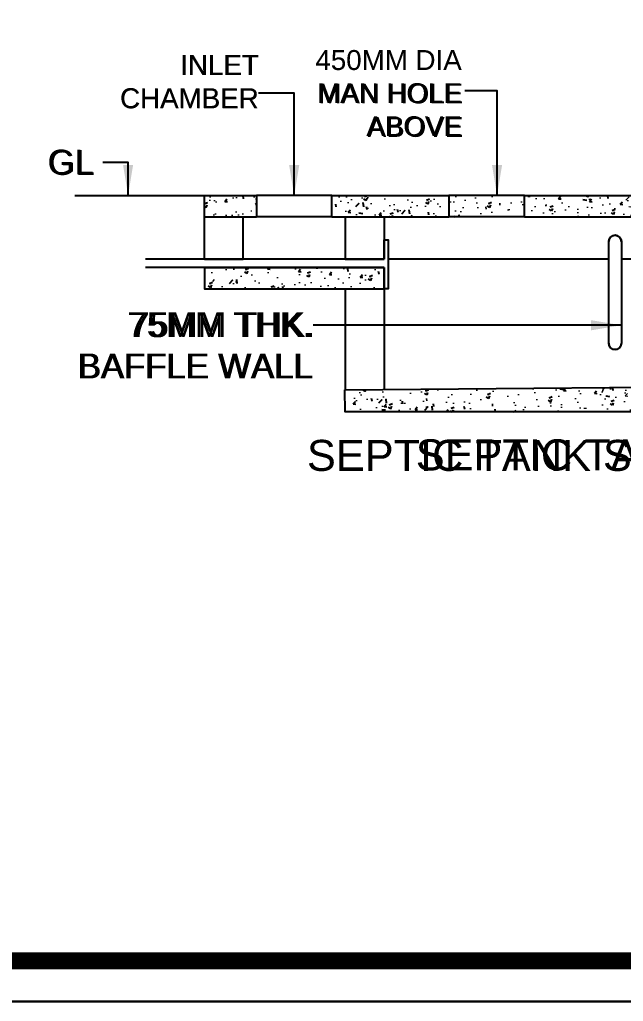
# Model space of a CAD drawing. Header units: metres. Extents: x -9383.9 to -9324.5, y 28762.6 to 28804.7.
# Drawn here: x -9379.93 to -9376.36, y 28762.61 to 28768.4 of the extents above; entities that cross this region are included whole.
import ezdxf

# ---------------------------------------------------------------- set-up
doc = ezdxf.new("R2010")
doc.units = ezdxf.units.M
doc.linetypes.add('CONTINULUS', pattern=[0])
doc.linetypes.add('DASHED', pattern=[0])
for name, color, linetype, lineweight in [('BUA TOTAL', 3, 'Continuous', 30), ('dim', 7, 'Continuous', 0), ('FORMAT LINE', 7, 'Continuous', 25), ('HATCH', 8, 'Continuous', 0), ('TEXT', 7, 'Continuous', 20)]:
    doc.layers.add(name, color=color, linetype=linetype, lineweight=lineweight)
doc.layers.add('SITE_PLAN', color=7, linetype='Continuous')
doc.styles.get("Standard").update_dxf_attribs({"font": 'arial.ttf', "height": 0.25})
doc.styles.add('STYLE1', font='arial.ttf', dxfattribs={"height": 0.3})
doc.dimstyles.get("Standard").update_dxf_attribs({"dimtxt": 0.9, "dimasz": 0.18, "dimexe": 0.18, "dimexo": 0.0625, "dimgap": 0.09, "dimtad": 0, "dimtih": 1, "dimtoh": 1, "dimdec": 4, "dimzin": 0, "dimdsep": 46, "dimtxsty": 'STYLE1', "dimcen": 0.09, "dimadec": 0, "dimazin": 0, "dimtfac": 1, "dimtdec": 4, "dimtofl": 0, "dimtmove": 0, "dimatfit": 3, "dimfxl": 1, "dimtolj": 1, "dimtzin": 0, "dimarcsym": 0})
pattern_1 = [(50, (207.39442, 8.39166), (0.182184669, -0.01593908554), [0.01905, -0.20955]), (355, (207.39442, 8.39166), (-0.0352434214, 0.1910568452), [0.01524, -0.1676405842]), (100.4514447, (207.4096, 8.39033), (0.1469412471, 0.1751177519), [0.0161900088, -0.1780902446]), (46.1842, (207.39442, 8.44246), (0.2710790409, -0.042042328), [0.028575, -0.314325]), (96.6355576, (207.41701, 8.43896), (0.237404134, 0.2474261246), [0.0242850231, -0.2671356082]), (351.1841512, (207.39442, 8.44246), (0.237404134, 0.2474261246), [0.022859967, -0.251459732]), (21, (207.41982, 8.42976), (0.1516143913, -0.1022651982), [0.01905, -0.20955]), (326, (207.41982, 8.42976), (0.0618020283, 0.1841879661), [0.01524, -0.16764]), (71.451445, (207.43246, 8.42124), (0.2134164193, 0.0819227689), [0.0161900088, -0.1780899376]), (37.5, (207.394424, 8.39166), (0.00308860325, 0.08455503887), [0, -0.165608, 0, -0.17018, 0, -0.168275]), (7.5, (207.39442, 8.39166), (0.0668196625, 0.10018057482), [0, -0.097028, 0, -0.161798, 0, -0.064135]), (327.5, (207.33778, 8.39166), (0.13559059517, -0.005728744), [0, -0.0635, 0, -0.19812, 0, -0.26289]), (317.5, (207.31238, 8.39166), (0.1481291814, 0.02542649103), [0, -0.08255, 0, -0.131572, 0, -0.18669])]

msp = doc.modelspace()

# ---------------------------------------------------------------- hatches: boundary and pattern name
at = {"layer": 'HATCH', "linetype": 'CONTINULUS', "ltscale": 0.05}
h = msp.add_hatch(dxfattribs=at)
h.set_pattern_fill('AR-CONC', color=256, scale=0.001, style=0)
h.set_pattern_definition(pattern_1)
h.paths.add_polyline_path([(-9377.3932, 28767.3623), (-9378.0833, 28767.3623), (-9378.0833, 28767.2373), (-9377.3932, 28767.2373)])
h.paths.add_polyline_path([(-9375.4715, 28767.3623), (-9376.9482, 28767.3623), (-9376.9482, 28767.2373), (-9375.4715, 28767.2373)])
h.paths.add_polyline_path([(-9376.9482, 28767.3623), (-9377.3932, 28767.3623), (-9377.3932, 28767.2373), (-9376.9482, 28767.2373)])
h.paths.add_polyline_path([(-9374.7222, 28767.3623), (-9375.0265, 28767.3623), (-9375.0265, 28767.2373), (-9374.7222, 28767.2373)])
h.paths.add_polyline_path([(-9378.5282, 28767.3623), (-9378.8358, 28767.3623), (-9378.8358, 28767.2373), (-9378.5282, 28767.2373)])
h.paths.add_polyline_path([(-9377.7758, 28766.9373), (-9378.8358, 28766.9373), (-9378.8358, 28766.8123), (-9377.7758, 28766.8123)])
h.paths.add_polyline_path([(-9374.7222, 28766.9373), (-9375.7758, 28766.9373), (-9375.7758, 28766.8123), (-9374.7222, 28766.8123)])
h = msp.add_hatch(dxfattribs=at)
h.set_pattern_fill('AR-CONC', color=256, scale=0.001, style=0)
h.set_pattern_definition(pattern_1)
h.paths.add_polyline_path([(-9375.5458, 28766.2373), (-9378.0068, 28766.2173), (-9378.0058, 28766.0873), (-9375.5458, 28766.0873)])

# ---------------------------------------------------------------- linework, layer by layer
at = {"linetype": 'CONTINULUS', "ltscale": 0.05}
for p, q in [((-9379.5999, 28767.3623), (-9378.5282, 28767.3623)), ((-9378.8358, 28767.2373), (-9378.8358, 28767.3623)), ((-9378.0833, 28767.3623), (-9377.3932, 28767.3623)), ((-9376.9482, 28767.3623), (-9375.4715, 28767.3623)), ((-9378.8358, 28767.2373), (-9378.5282, 28767.2373)), ((-9378.8358, 28766.9873), (-9378.8358, 28767.2373)), ((-9378.6058, 28766.9873), (-9378.6058, 28767.2373)), ((-9378.0833, 28767.2373), (-9377.3932, 28767.2373)), ((-9378.0058, 28767.2373), (-9378.0058, 28766.9873)), ((-9377.7758, 28767.2373), (-9377.7758, 28766.9873)), ((-9376.9482, 28767.2373), (-9375.4715, 28767.2373)), ((-9378.8358, 28766.9873), (-9378.6058, 28766.9873)), ((-9378.0058, 28766.9873), (-9377.7758, 28766.9873)), ((-9378.8358, 28766.9373), (-9377.7758, 28766.9373)), ((-9377.7758, 28766.9373), (-9377.7758, 28766.8123)), ((-9378.0058, 28766.8123), (-9378.0058, 28766.2173)), ((-9377.7758, 28766.8123), (-9377.7758, 28766.2191)), ((-9378.0058, 28766.2173), (-9375.5458, 28766.2373))]:
    msp.add_line(p, q, dxfattribs=at)
at = {"color": 5}
for p, q in [((-9378.5282, 28767.3623), (-9378.5282, 28767.2373)), ((-9378.0833, 28767.3623), (-9378.5282, 28767.3623)), ((-9378.0833, 28767.2373), (-9378.0833, 28767.3623)), ((-9377.3932, 28767.3623), (-9377.3932, 28767.2373)), ((-9376.9482, 28767.3623), (-9377.3932, 28767.3623)), ((-9376.9482, 28767.2373), (-9376.9482, 28767.3623)), ((-9378.0833, 28767.2373), (-9378.5282, 28767.2373)), ((-9376.9482, 28767.2373), (-9377.3932, 28767.2373)), ((-9377.7758, 28766.9873), (-9379.1827, 28766.9873)), ((-9377.7758, 28766.9373), (-9379.1827, 28766.9373))]:
    msp.add_line(p, q, dxfattribs=at)
at = {"color": 5, "linetype": 'DASHED', "ltscale": 6}
for p, q in [((-9376.4508, 28766.9873), (-9377.7515, 28766.9873)), ((-9375.8, 28766.9873), (-9376.3758, 28766.9873))]:
    msp.add_line(p, q, dxfattribs=at)
at = {"color": 5}
msp.add_lwpolyline([(-9376.3758, 28766.4907, -0.968419), (-9376.4508, 28766.4907), (-9376.4508, 28767.0913, -0.971835), (-9376.3758, 28767.0913)], format="xyb", close=True, dxfattribs=at)
msp.add_lwpolyline([(-9377.7758, 28766.9873), (-9377.7758, 28767.1), (-9377.7515, 28767.1), (-9377.7515, 28766.8123), (-9377.7758, 28766.8123), (-9377.7758, 28766.9373)], dxfattribs=at)
at = {"linetype": 'CONTINULUS', "ltscale": 0.05}
for points in [[(-9378.8358, 28766.9373), (-9378.8358, 28766.8123), (-9377.7758, 28766.8123)], [(-9375.5458, 28766.2373), (-9375.5458, 28766.0873), (-9378.0058, 28766.0873), (-9378.0068, 28766.2173)]]:
    msp.add_lwpolyline(points, dxfattribs=at)
at = {"layer": 'BUA TOTAL', "linetype": 'CONTINULUS', "ltscale": 0.05}
msp.add_lwpolyline([(-9383.8835, 28762.6114), (-9383.8835, 28804.6614), (-9324.4835, 28804.6614), (-9324.4835, 28762.6114)], close=True, dxfattribs=at)
at = {"layer": 'FORMAT LINE', "ltscale": 0.1}
msp.add_lwpolyline([(-9383.8835, 28762.6114), (-9324.4835, 28762.6114), (-9324.4835, 28804.6614), (-9383.8835, 28804.6614)], close=True, dxfattribs=at)
at = {"layer": 'FORMAT LINE', "ltscale": 0.1, "const_width": 0.1}
msp.add_lwpolyline([(-9383.6835, 28762.8511), (-9324.6835, 28762.8511), (-9324.6835, 28804.4614), (-9383.6835, 28804.4614)], close=True, dxfattribs=at)
at = {"layer": 'SITE_PLAN', "ltscale": 0.05}
for p, q in [((-9379.5999, 28767.3623), (-9378.5282, 28767.3623)), ((-9378.8358, 28767.2373), (-9378.8358, 28767.3623)), ((-9378.7865, 28767.3596), (-9378.787, 28767.3623)), ((-9378.6557, 28767.3608), (-9378.6557, 28767.3608)), ((-9378.6043, 28767.3437), (-9378.6072, 28767.3596)), ((-9378.0833, 28767.3623), (-9377.3932, 28767.3623)), ((-9377.8905, 28767.356), (-9377.8742, 28767.3623)), ((-9376.9482, 28767.3623), (-9375.4715, 28767.3623)), ((-9376.9287, 28767.3588), (-9376.9258, 28767.3623)), ((-9376.9287, 28767.359), (-9376.9135, 28767.3577)), ((-9376.702, 28767.3619), (-9376.702, 28767.3619)), ((-9376.6355, 28767.3594), (-9376.636, 28767.3623)), ((-9376.5881, 28767.3623), (-9376.5759, 28767.354)), ((-9376.5729, 28767.3529), (-9376.5698, 28767.3623)), ((-9376.4533, 28767.3435), (-9376.4563, 28767.3594)), ((-9376.4042, 28767.361), (-9376.4042, 28767.361)), ((-9378.834, 28767.3147), (-9378.8162, 28767.3216)), ((-9378.8249, 28767.2908), (-9378.8197, 28767.3061)), ((-9378.8039, 28767.3354), (-9378.8039, 28767.3354)), ((-9378.8016, 28767.3544), (-9378.8016, 28767.3544)), ((-9378.7763, 28767.3317), (-9378.7763, 28767.3317)), ((-9378.7653, 28767.3243), (-9378.7653, 28767.3243)), ((-9378.7153, 28767.3272), (-9378.7031, 28767.3418)), ((-9378.7153, 28767.3274), (-9378.7001, 28767.326)), ((-9378.666, 28767.3487), (-9378.666, 28767.3487)), ((-9378.6459, 28767.3496), (-9378.6459, 28767.3496)), ((-9378.6049, 28767.3454), (-9378.6049, 28767.3454)), ((-9378.5413, 28767.3538), (-9378.5413, 28767.3538)), ((-9378.5331, 28767.3112), (-9378.5282, 28767.3171)), ((-9378.5331, 28767.3114), (-9378.5282, 28767.311)), ((-9378.5304, 28767.3429), (-9378.5304, 28767.3429)), ((-9378.0577, 28767.2959), (-9378.0607, 28767.3118)), ((-9378.0416, 28767.3541), (-9378.0416, 28767.3541)), ((-9378.0313, 28767.3296), (-9378.0313, 28767.3296)), ((-9377.9982, 28767.3536), (-9377.9982, 28767.3536)), ((-9377.988, 28767.32), (-9377.988, 28767.32)), ((-9377.9677, 28767.3379), (-9377.9677, 28767.3379)), ((-9377.942, 28767.2968), (-9377.9222, 28767.3174)), ((-9377.906, 28767.3484), (-9377.906, 28767.3484)), ((-9377.8955, 28767.2961), (-9377.8983, 28767.3202)), ((-9377.897, 28767.3416), (-9377.8844, 28767.3331)), ((-9377.8814, 28767.332), (-9377.8763, 28767.3474)), ((-9377.8715, 28767.3506), (-9377.8715, 28767.3506)), ((-9377.8524, 28767.3143), (-9377.8524, 28767.3143)), ((-9377.7704, 28767.3427), (-9377.7704, 28767.3427)), ((-9377.7425, 28767.3031), (-9377.7425, 28767.3031)), ((-9377.7168, 28767.3086), (-9377.7168, 28767.3086)), ((-9377.6348, 28767.3369), (-9377.6348, 28767.3369)), ((-9377.6106, 28767.3222), (-9377.6106, 28767.3222)), ((-9377.5813, 28767.3028), (-9377.5813, 28767.3028)), ((-9377.532, 28767.3213), (-9377.5193, 28767.3128)), ((-9377.5255, 28767.3356), (-9377.5077, 28767.3425)), ((-9377.5164, 28767.3117), (-9377.5112, 28767.327)), ((-9377.4992, 28767.3312), (-9377.4992, 28767.3312)), ((-9377.4802, 28767.3401), (-9377.4802, 28767.3401)), ((-9377.4577, 28767.3137), (-9377.4577, 28767.3137)), ((-9377.3941, 28767.3221), (-9377.3941, 28767.3221)), ((-9377.3842, 28767.3238), (-9377.3842, 28767.3238)), ((-9377.3636, 28767.3255), (-9377.3636, 28767.3255)), ((-9377.3519, 28767.3563), (-9377.3519, 28767.3563)), ((-9377.2979, 28767.3347), (-9377.2979, 28767.3347)), ((-9377.236, 28767.3492), (-9377.236, 28767.3492)), ((-9377.228, 28767.3198), (-9377.228, 28767.3198)), ((-9377.1605, 28767.3153), (-9377.1427, 28767.3221)), ((-9377.1513, 28767.2914), (-9377.1462, 28767.3067)), ((-9377.1375, 28767.3559), (-9377.1375, 28767.3559)), ((-9377.0927, 28767.3087), (-9377.0927, 28767.3087)), ((-9377.0924, 28767.314), (-9377.0924, 28767.314)), ((-9377.027, 28767.3189), (-9377.027, 28767.3189)), ((-9376.9644, 28767.325), (-9376.9644, 28767.325)), ((-9376.9569, 28767.3083), (-9376.9569, 28767.3083)), ((-9376.8789, 28767.3443), (-9376.8789, 28767.3443)), ((-9376.8324, 28767.344), (-9376.8324, 28767.344)), ((-9376.8213, 28767.3026), (-9376.8213, 28767.3026)), ((-9376.8206, 28767.3062), (-9376.8206, 28767.3062)), ((-9376.7954, 28767.295), (-9376.7776, 28767.3018)), ((-9376.7465, 28767.3429), (-9376.7343, 28767.3575)), ((-9376.7465, 28767.3431), (-9376.7313, 28767.3418)), ((-9376.7244, 28767.3189), (-9376.7244, 28767.3189)), ((-9376.6026, 28767.3386), (-9376.58, 28767.3351)), ((-9376.5644, 28767.327), (-9376.5521, 28767.3416)), ((-9376.5643, 28767.3271), (-9376.5492, 28767.3258)), ((-9376.564, 28767.34), (-9376.564, 28767.34)), ((-9376.5004, 28767.3484), (-9376.5004, 28767.3484)), ((-9376.4857, 28767.3063), (-9376.4857, 28767.3063)), ((-9376.4449, 28767.3126), (-9376.4449, 28767.3126)), ((-9376.3822, 28767.311), (-9376.3699, 28767.3256)), ((-9376.3822, 28767.3112), (-9376.367, 28767.3099)), ((-9378.8358, 28767.2972), (-9378.8279, 28767.2919)), ((-9378.7794, 28767.2472), (-9378.7794, 28767.2472)), ((-9378.7701, 28767.2537), (-9378.7701, 28767.2537)), ((-9378.7068, 28767.2465), (-9378.7068, 28767.2465)), ((-9378.6717, 28767.2453), (-9378.6717, 28767.2453)), ((-9378.649, 28767.2651), (-9378.649, 28767.2651)), ((-9378.6345, 28767.2479), (-9378.6345, 28767.2479)), ((-9378.6081, 28767.2536), (-9378.6081, 28767.2536)), ((-9378.5587, 28767.272), (-9378.5587, 28767.272)), ((-9378.0012, 28767.269), (-9378.0012, 28767.269)), ((-9377.9866, 28767.2634), (-9377.9743, 28767.278)), ((-9377.9866, 28767.2636), (-9377.9714, 28767.2623)), ((-9377.9383, 28767.2504), (-9377.9383, 28767.2504)), ((-9377.9243, 28767.2594), (-9377.9017, 28767.2559)), ((-9377.8756, 28767.28), (-9377.8785, 28767.2959)), ((-9377.8708, 28767.2869), (-9377.8708, 28767.2869)), ((-9377.8286, 28767.2475), (-9377.8286, 28767.2475)), ((-9377.8044, 28767.2475), (-9377.7922, 28767.2621)), ((-9377.8044, 28767.2477), (-9377.7892, 28767.2463)), ((-9377.7779, 28767.2715), (-9377.7779, 28767.2715)), ((-9377.7389, 28767.2537), (-9377.7211, 28767.2605)), ((-9377.7273, 28767.2373), (-9377.7246, 28767.2451)), ((-9377.7143, 28767.2799), (-9377.7143, 28767.2799)), ((-9377.6934, 28767.264), (-9377.6963, 28767.2799)), ((-9377.6804, 28767.273), (-9377.6804, 28767.273)), ((-9377.6709, 28767.2548), (-9377.6511, 28767.2754)), ((-9377.6244, 28767.254), (-9377.6272, 28767.2782)), ((-9377.6181, 28767.2926), (-9377.6181, 28767.2926)), ((-9377.6174, 28767.2373), (-9377.61, 28767.2461)), ((-9377.5323, 28767.2984), (-9377.5323, 28767.2984)), ((-9377.5112, 28767.2481), (-9377.5141, 28767.264)), ((-9377.4833, 28767.2555), (-9377.4833, 28767.2555)), ((-9377.4457, 28767.2971), (-9377.4457, 28767.2971)), ((-9377.355, 28767.2718), (-9377.355, 28767.2718)), ((-9377.3299, 28767.2373), (-9377.3319, 28767.2481)), ((-9377.3233, 28767.268), (-9377.3233, 28767.268)), ((-9377.3101, 28767.2914), (-9377.3101, 28767.2914)), ((-9377.2231, 28767.2908), (-9377.2231, 28767.2908)), ((-9377.2043, 28767.2557), (-9377.2043, 28767.2557)), ((-9377.1752, 28767.2935), (-9377.1752, 28767.2935)), ((-9377.1745, 28767.2856), (-9377.1745, 28767.2856)), ((-9377.167, 28767.301), (-9377.1543, 28767.2924)), ((-9377.1408, 28767.264), (-9377.1408, 28767.264)), ((-9377.0446, 28767.2767), (-9377.0446, 28767.2767)), ((-9377.0389, 28767.2799), (-9377.0389, 28767.2799)), ((-9376.9033, 28767.2742), (-9376.9033, 28767.2742)), ((-9376.8841, 28767.2978), (-9376.8841, 28767.2978)), ((-9376.8355, 28767.2595), (-9376.8355, 28767.2595)), ((-9376.8019, 28767.2806), (-9376.7893, 28767.2721)), ((-9376.7863, 28767.271), (-9376.7812, 28767.2864)), ((-9376.7819, 28767.2554), (-9376.7819, 28767.2554)), ((-9376.7677, 28767.2685), (-9376.7677, 28767.2685)), ((-9376.7051, 28767.2773), (-9376.7051, 28767.2773)), ((-9376.6857, 28767.2968), (-9376.6857, 28767.2968)), ((-9376.6338, 28767.2809), (-9376.6338, 28767.2809)), ((-9376.6321, 28767.2627), (-9376.6321, 28767.2627)), ((-9376.5768, 28767.2936), (-9376.5768, 28767.2936)), ((-9376.5672, 28767.2482), (-9376.5672, 28767.2482)), ((-9376.5501, 28767.2911), (-9376.5501, 28767.2911)), ((-9376.4965, 28767.257), (-9376.4965, 28767.257)), ((-9376.471, 28767.2608), (-9376.471, 28767.2608)), ((-9376.4369, 28767.2603), (-9376.4243, 28767.2518)), ((-9376.4304, 28767.2746), (-9376.4126, 28767.2814)), ((-9376.4213, 28767.2507), (-9376.4161, 28767.266)), ((-9376.4145, 28767.2854), (-9376.4145, 28767.2854)), ((-9378.8358, 28767.2373), (-9378.5282, 28767.2373)), ((-9378.8358, 28766.9873), (-9378.8358, 28767.2373)), ((-9378.6058, 28766.9873), (-9378.6058, 28767.2373)), ((-9378.0833, 28767.2373), (-9377.3932, 28767.2373)), ((-9378.0345, 28767.2378), (-9378.0345, 28767.2378)), ((-9378.0058, 28767.2373), (-9378.0058, 28766.9873)), ((-9377.7758, 28767.2373), (-9377.7758, 28766.9873)), ((-9377.7454, 28767.2394), (-9377.7423, 28767.2373)), ((-9377.6137, 28767.2376), (-9377.6137, 28767.2376)), ((-9377.4714, 28767.2426), (-9377.4714, 28767.2426)), ((-9377.3638, 28767.2373), (-9377.3561, 28767.2402)), ((-9376.9674, 28767.2404), (-9376.9674, 28767.2404)), ((-9376.9482, 28767.2373), (-9375.4715, 28767.2373)), ((-9376.6308, 28767.2398), (-9376.6308, 28767.2398)), ((-9378.8358, 28766.9873), (-9378.6058, 28766.9873)), ((-9378.0058, 28766.9873), (-9377.7758, 28766.9873)), ((-9378.8358, 28766.9373), (-9377.7758, 28766.9373)), ((-9378.8358, 28766.9373), (-9378.8358, 28766.8123)), ((-9378.7918, 28766.909), (-9378.7918, 28766.909)), ((-9378.7076, 28766.9249), (-9378.7076, 28766.9249)), ((-9378.6614, 28766.9268), (-9378.6614, 28766.9268)), ((-9378.5991, 28766.9117), (-9378.5864, 28766.9032)), ((-9378.5926, 28766.926), (-9378.5748, 28766.9329)), ((-9378.5835, 28766.9021), (-9378.5783, 28766.9174)), ((-9378.4627, 28766.9291), (-9378.4558, 28766.9373)), ((-9378.4626, 28766.9293), (-9378.4475, 28766.928)), ((-9378.459, 28766.9077), (-9378.459, 28766.9077)), ((-9378.2986, 28766.9288), (-9378.2986, 28766.9288)), ((-9378.2805, 28766.9132), (-9378.2682, 28766.9278)), ((-9378.2805, 28766.9134), (-9378.2653, 28766.912)), ((-9378.235, 28766.9372), (-9378.235, 28766.9372)), ((-9378.2275, 28766.9057), (-9378.2097, 28766.9125)), ((-9378.2184, 28766.8817), (-9378.2133, 28766.8971)), ((-9378.1694, 28766.9297), (-9378.1708, 28766.9373)), ((-9378.1455, 28766.9117), (-9378.1455, 28766.9117)), ((-9378.0983, 28766.8972), (-9378.086, 28766.9118)), ((-9378.0983, 28766.8974), (-9378.0831, 28766.8961)), ((-9378.0136, 28766.9308), (-9378.0136, 28766.9308)), ((-9377.9873, 28766.9138), (-9377.9902, 28766.9297)), ((-9377.9774, 28766.9005), (-9377.9774, 28766.9005)), ((-9377.8293, 28766.9259), (-9377.8293, 28766.9259)), ((-9377.8051, 28766.8978), (-9377.808, 28766.9138)), ((-9377.7758, 28766.9373), (-9377.7758, 28766.8123)), ((-9378.806, 28766.8441), (-9378.7882, 28766.8509)), ((-9378.7839, 28766.8592), (-9378.7839, 28766.8592)), ((-9378.7792, 28766.8656), (-9378.7792, 28766.8656)), ((-9378.6879, 28766.844), (-9378.6681, 28766.8646)), ((-9378.6645, 28766.8423), (-9378.6645, 28766.8423)), ((-9378.6483, 28766.8535), (-9378.6483, 28766.8535)), ((-9378.6414, 28766.8433), (-9378.6442, 28766.8674)), ((-9378.6188, 28766.8867), (-9378.6188, 28766.8867)), ((-9378.5552, 28766.8951), (-9378.5552, 28766.8951)), ((-9378.5362, 28766.8585), (-9378.5362, 28766.8585)), ((-9378.5127, 28766.8478), (-9378.5127, 28766.8478)), ((-9378.4042, 28766.8776), (-9378.4042, 28766.8776)), ((-9378.3772, 28766.842), (-9378.3772, 28766.842)), ((-9378.2738, 28766.8955), (-9378.2738, 28766.8955)), ((-9378.2737, 28766.8496), (-9378.2737, 28766.8496)), ((-9378.234, 28766.8913), (-9378.2214, 28766.8828)), ((-9378.2056, 28766.8497), (-9378.2056, 28766.8497)), ((-9378.1256, 28766.875), (-9378.1256, 28766.875)), ((-9378.0452, 28766.8708), (-9378.0452, 28766.8708)), ((-9378.0167, 28766.8462), (-9378.0167, 28766.8462)), ((-9377.9816, 28766.8792), (-9377.9816, 28766.8792)), ((-9377.9166, 28766.8447), (-9377.9166, 28766.8447)), ((-9377.9161, 28766.8813), (-9377.9039, 28766.8959)), ((-9377.9161, 28766.8815), (-9377.9009, 28766.8802)), ((-9377.8863, 28766.8641), (-9377.8863, 28766.8641)), ((-9377.8854, 28766.8919), (-9377.8854, 28766.8919)), ((-9377.869, 28766.871), (-9377.8564, 28766.8625)), ((-9377.8625, 28766.8853), (-9377.8447, 28766.8922)), ((-9377.8534, 28766.8614), (-9377.8482, 28766.8767)), ((-9378.8358, 28766.8123), (-9377.7758, 28766.8123)), ((-9378.8125, 28766.8298), (-9378.7998, 28766.8212)), ((-9378.7969, 28766.8202), (-9378.7917, 28766.8355)), ((-9378.7949, 28766.8244), (-9378.7949, 28766.8244)), ((-9378.7304, 28766.8251), (-9378.7304, 28766.8251)), ((-9378.5948, 28766.8194), (-9378.5948, 28766.8194)), ((-9378.4592, 28766.8137), (-9378.4592, 28766.8137)), ((-9378.4409, 28766.8238), (-9378.4232, 28766.8306)), ((-9378.4277, 28766.8123), (-9378.4267, 28766.8152)), ((-9378.4218, 28766.8242), (-9378.4218, 28766.8242)), ((-9378.4069, 28766.8123), (-9378.397, 28766.8226)), ((-9378.3716, 28766.8123), (-9378.3731, 28766.8254)), ((-9378.3654, 28766.8287), (-9378.3654, 28766.8287)), ((-9378.3018, 28766.837), (-9378.3018, 28766.837)), ((-9378.2416, 28766.8363), (-9378.2416, 28766.8363)), ((-9378.1486, 28766.8272), (-9378.1486, 28766.8272)), ((-9378.106, 28766.8306), (-9378.106, 28766.8306)), ((-9378.0647, 28766.8193), (-9378.0647, 28766.8193)), ((-9378.0058, 28766.8123), (-9378.0058, 28766.2173)), ((-9377.9704, 28766.8249), (-9377.9704, 28766.8249)), ((-9377.8348, 28766.8191), (-9377.8348, 28766.8191)), ((-9377.7918, 28766.8128), (-9377.7918, 28766.8128)), ((-9377.7758, 28766.8123), (-9377.7758, 28766.2191)), ((-9378.0058, 28766.0873), (-9378.0068, 28766.2173)), ((-9378.0058, 28766.2173), (-9375.5458, 28766.2373)), ((-9377.9028, 28766.2162), (-9377.8902, 28766.2077)), ((-9377.8872, 28766.2066), (-9377.8833, 28766.2183)), ((-9377.7827, 28766.2039), (-9377.7827, 28766.2039)), ((-9377.5556, 28766.2042), (-9377.5556, 28766.2042)), ((-9377.5313, 28766.2102), (-9377.5135, 28766.217)), ((-9377.5222, 28766.1862), (-9377.517, 28766.2016)), ((-9377.4594, 28766.2169), (-9377.4594, 28766.2169)), ((-9377.2285, 28766.2142), (-9377.2285, 28766.2142)), ((-9377.1328, 28766.2095), (-9377.1328, 28766.2095)), ((-9376.8965, 28766.2214), (-9376.8965, 28766.2214)), ((-9376.7609, 28766.2156), (-9376.7609, 28766.2156)), ((-9376.739, 28766.2228), (-9376.7164, 28766.2193)), ((-9376.7254, 28766.2221), (-9376.7254, 28766.2221)), ((-9376.7173, 28766.2125), (-9376.705, 28766.2271)), ((-9376.7172, 28766.2127), (-9376.7021, 28766.2114)), ((-9376.6253, 28766.2099), (-9376.6253, 28766.2099)), ((-9376.5821, 28766.2288), (-9376.5817, 28766.2285)), ((-9376.5787, 28766.2275), (-9376.5782, 28766.2289)), ((-9376.5351, 28766.1966), (-9376.5228, 28766.2112)), ((-9376.4897, 28766.2042), (-9376.4897, 28766.2042)), ((-9376.4856, 28766.2182), (-9376.4745, 28766.2297)), ((-9376.485, 28766.2134), (-9376.485, 28766.2134)), ((-9376.4391, 28766.2175), (-9376.4406, 28766.23)), ((-9376.4241, 28766.2131), (-9376.427, 28766.229)), ((-9377.9573, 28766.133), (-9377.9451, 28766.1476)), ((-9377.9497, 28766.1665), (-9377.9497, 28766.1665)), ((-9377.9394, 28766.1537), (-9377.9394, 28766.1537)), ((-9377.9181, 28766.2014), (-9377.9181, 28766.2014)), ((-9377.911, 28766.1877), (-9377.911, 28766.1877)), ((-9377.8758, 28766.1621), (-9377.8758, 28766.1621)), ((-9377.8463, 28766.1495), (-9377.8492, 28766.1655)), ((-9377.8141, 28766.1608), (-9377.8141, 28766.1608)), ((-9377.8073, 28766.1389), (-9377.7875, 28766.1596)), ((-9377.7796, 28766.1747), (-9377.7796, 28766.1747)), ((-9377.7608, 28766.1382), (-9377.7636, 28766.1623)), ((-9377.6785, 28766.155), (-9377.6785, 28766.155)), ((-9377.6641, 28766.1336), (-9377.667, 28766.1495)), ((-9377.6192, 28766.1958), (-9377.6192, 28766.1958)), ((-9377.543, 28766.1493), (-9377.543, 28766.1493)), ((-9377.5378, 28766.1958), (-9377.5251, 28766.1873)), ((-9377.5248, 28766.1634), (-9377.5248, 28766.1634)), ((-9377.5234, 28766.1563), (-9377.5234, 28766.1563)), ((-9377.3951, 28766.1726), (-9377.3951, 28766.1726)), ((-9377.3767, 28766.1888), (-9377.3767, 28766.1888)), ((-9377.3022, 28766.1462), (-9377.3022, 28766.1462)), ((-9377.2632, 28766.1916), (-9377.2632, 28766.1916)), ((-9377.206, 28766.1589), (-9377.206, 28766.1589)), ((-9377.1727, 28766.1755), (-9377.1601, 28766.167)), ((-9377.1662, 28766.1898), (-9377.1484, 28766.1967)), ((-9377.1571, 28766.1659), (-9377.152, 28766.1812)), ((-9377.0456, 28766.18), (-9377.0456, 28766.18)), ((-9376.982, 28766.1883), (-9376.982, 28766.1883)), ((-9376.8858, 28766.201), (-9376.8858, 28766.201)), ((-9376.8757, 28766.1602), (-9376.8757, 28766.1602)), ((-9376.8077, 28766.1551), (-9376.7951, 28766.1466)), ((-9376.8012, 28766.1695), (-9376.7834, 28766.1763)), ((-9376.7921, 28766.1455), (-9376.7869, 28766.1609)), ((-9376.7453, 28766.1781), (-9376.7453, 28766.1781)), ((-9376.6465, 28766.1644), (-9376.6465, 28766.1644)), ((-9376.617, 28766.1944), (-9376.617, 28766.1944)), ((-9376.5351, 28766.1967), (-9376.5199, 28766.1954)), ((-9376.4984, 28766.1898), (-9376.4984, 28766.1898)), ((-9376.472, 28766.1641), (-9376.472, 28766.1641)), ((-9376.4679, 28766.1808), (-9376.4453, 28766.1773)), ((-9376.4362, 28766.1491), (-9376.4184, 28766.156)), ((-9376.4084, 28766.1725), (-9376.4084, 28766.1725)), ((-9375.5458, 28766.0873), (-9378.0058, 28766.0873)), ((-9377.9573, 28766.1332), (-9377.9421, 28766.1319)), ((-9377.9141, 28766.1031), (-9377.9141, 28766.1031)), ((-9377.8211, 28766.1125), (-9377.8211, 28766.1125)), ((-9377.7896, 28766.1015), (-9377.767, 28766.098)), ((-9377.7858, 28766.1194), (-9377.7858, 28766.1194)), ((-9377.7751, 28766.1171), (-9377.7629, 28766.1317)), ((-9377.7751, 28766.1173), (-9377.7599, 28766.1159)), ((-9377.7512, 28766.1139), (-9377.7385, 28766.1054)), ((-9377.7447, 28766.1283), (-9377.7269, 28766.1351)), ((-9377.7356, 28766.1043), (-9377.7304, 28766.1196)), ((-9377.686, 28766.0957), (-9377.686, 28766.0957)), ((-9377.6729, 28766.138), (-9377.6729, 28766.138)), ((-9377.6539, 28766.1384), (-9377.6539, 28766.1384)), ((-9377.6224, 28766.104), (-9377.6224, 28766.104)), ((-9377.5929, 28766.1011), (-9377.5807, 28766.1157)), ((-9377.5929, 28766.1013), (-9377.5777, 28766.1)), ((-9377.5362, 28766.0969), (-9377.5164, 28766.1175)), ((-9377.5262, 28766.1167), (-9377.5262, 28766.1167)), ((-9377.4897, 28766.0962), (-9377.4925, 28766.1203)), ((-9377.4819, 28766.1177), (-9377.4849, 28766.1336)), ((-9377.409, 28766.0873), (-9377.3985, 28766.0998)), ((-9377.4074, 28766.1436), (-9377.4074, 28766.1436)), ((-9377.3982, 28766.088), (-9377.3982, 28766.088)), ((-9377.3862, 28766.0936), (-9377.3768, 28766.0873)), ((-9377.3796, 28766.1079), (-9377.3619, 28766.1147)), ((-9377.3694, 28766.0873), (-9377.3654, 28766.0993)), ((-9377.3658, 28766.1378), (-9377.3658, 28766.1378)), ((-9377.2997, 28766.1017), (-9377.3027, 28766.1177)), ((-9377.2718, 28766.1378), (-9377.2718, 28766.1378)), ((-9377.2663, 28766.107), (-9377.2663, 28766.107)), ((-9377.1362, 28766.1321), (-9377.1362, 28766.1321)), ((-9377.1359, 28766.1249), (-9377.1359, 28766.1249)), ((-9377.1178, 28766.0873), (-9377.1205, 28766.1017)), ((-9377.0909, 28766.0881), (-9377.0909, 28766.0881)), ((-9377.0488, 28766.0882), (-9377.0488, 28766.0882)), ((-9377.0146, 28766.0876), (-9376.9968, 28766.0944)), ((-9377.0076, 28766.1412), (-9377.0076, 28766.1412)), ((-9377.0006, 28766.1264), (-9377.0006, 28766.1264)), ((-9376.9526, 28766.1008), (-9376.9526, 28766.1008)), ((-9376.9428, 28766.1135), (-9376.9428, 28766.1135)), ((-9376.865, 28766.1207), (-9376.865, 28766.1207)), ((-9376.7946, 28766.139), (-9376.7946, 28766.139)), ((-9376.7922, 28766.1219), (-9376.7922, 28766.1219)), ((-9376.7483, 28766.0936), (-9376.7483, 28766.0936)), ((-9376.7294, 28766.1149), (-9376.7294, 28766.1149)), ((-9376.7286, 28766.1303), (-9376.7286, 28766.1303)), ((-9376.6324, 28766.143), (-9376.6324, 28766.143)), ((-9376.62, 28766.1098), (-9376.62, 28766.1098)), ((-9376.5938, 28766.1092), (-9376.5938, 28766.1092)), ((-9376.5857, 28766.1086), (-9376.5857, 28766.1086)), ((-9376.4881, 28766.1289), (-9376.4881, 28766.1289)), ((-9376.4582, 28766.1035), (-9376.4582, 28766.1035)), ((-9376.4427, 28766.1348), (-9376.43, 28766.1263)), ((-9376.4375, 28766.134), (-9376.4375, 28766.134)), ((-9376.4271, 28766.1252), (-9376.4219, 28766.1405)), ((-9324.4835, 28762.6114), (-9383.8835, 28762.6114))]:
    msp.add_line(p, q, dxfattribs=at)
at = {"layer": 'SITE_PLAN'}
for p, q in [((-9378.0833, 28767.3623), (-9378.5282, 28767.3623)), ((-9378.5282, 28767.3623), (-9378.5282, 28767.2373)), ((-9378.0833, 28767.2373), (-9378.0833, 28767.3623)), ((-9377.3932, 28767.3623), (-9377.3932, 28767.2373)), ((-9376.9482, 28767.3623), (-9377.3932, 28767.3623)), ((-9376.9482, 28767.2373), (-9376.9482, 28767.3623)), ((-9378.0833, 28767.2373), (-9378.5282, 28767.2373)), ((-9376.9482, 28767.2373), (-9377.3932, 28767.2373)), ((-9377.7758, 28766.9873), (-9377.7758, 28767.1)), ((-9377.7758, 28767.1), (-9377.7515, 28767.1)), ((-9377.7515, 28767.1), (-9377.7515, 28766.8123)), ((-9376.4508, 28766.4907), (-9376.4508, 28767.0913)), ((-9376.3758, 28767.0913), (-9376.3758, 28766.4907)), ((-9377.7758, 28766.9873), (-9379.1827, 28766.9873)), ((-9377.7758, 28766.9373), (-9379.1827, 28766.9373)), ((-9377.7758, 28766.8123), (-9377.7758, 28766.9373)), ((-9377.7515, 28766.8123), (-9377.7758, 28766.8123))]:
    msp.add_line(p, q, dxfattribs=at)
at = {"layer": 'SITE_PLAN', "ltscale": 6}
for p, q in [((-9376.4508, 28766.9873), (-9377.7515, 28766.9873)), ((-9375.8, 28766.9873), (-9376.3758, 28766.9873))]:
    msp.add_line(p, q, dxfattribs=at)
at = {"layer": 'SITE_PLAN', "ltscale": 0.1}
for p, q in [((-9383.6835, 28762.8511), (-9324.6835, 28762.8511)), ((-9383.8835, 28762.6114), (-9324.4835, 28762.6114))]:
    msp.add_line(p, q, dxfattribs=at)
at = {"layer": 'SITE_PLAN'}
for points in [[(-9378.3058, 28767.5423), (-9378.3058, 28767.9648), (-9378.5162, 28767.9648)], [(-9377.1093, 28767.5423), (-9377.1093, 28767.9795), (-9377.2987, 28767.9795)], [(-9379.2855, 28767.3623), (-9379.2855, 28767.5568), (-9379.4342, 28767.5568)], [(-9376.5558, 28766.5972), (-9378.1935, 28766.5972)]]:
    msp.add_lwpolyline(points, dxfattribs=at)
for centre, start, end in [((-9376.4133, 28767.0902), 1.63665, 178.36335), ((-9376.4133, 28766.4919), 181.83831, 358.16169)]:
    msp.add_arc(centre, 0.0375, start, end, dxfattribs=at)
for points in [[(-9378.2758, 28767.5423), (-9378.3058, 28767.3623), (-9378.3358, 28767.5423)], [(-9377.0793, 28767.5423), (-9377.1093, 28767.3623), (-9377.1393, 28767.5423)], [(-9376.5558, 28766.6272), (-9376.3758, 28766.5972), (-9376.5558, 28766.5672)]]:
    msp.add_solid(points, dxfattribs=at)

# ---------------------------------------------------------------- texts
for s, height, p in [('INLET', 0.11704, (-9378.9762, 28768.0729)), ('450MM DIA', 0.11704, (-9378.1808, 28768.102)), ('MAN HOLE', 0.11704, (-9378.1626, 28767.9048)), ('CHAMBER', 0.11704, (-9379.3316, 28767.8758)), ('ABOVE', 0.11704, (-9377.872, 28767.7077)), ('GL', 0.1463, (-9379.754, 28767.4835)), ('75MM THK.', 0.1463, (-9379.2722, 28766.528)), ('BAFFLE WALL', 0.146303, (-9379.5782, 28766.2842)), ('SEPTIC TANK SECTION', 0.182879, (-9378.2305, 28765.7386))]:
    msp.add_text(s, height=height, dxfattribs=at).set_placement(p)
at = {"layer": 'TEXT', "color": 7, "attachment_point": 3}
for s, insert, char_height, width in [('INLET \\PCHAMBER', (-9378.5161, 28768.1899), 0.11704, 3.338934), ('450MM DIA \\PMAN HOLE ABOVE', (-9377.3174, 28768.2195), 0.117042, 1.119713), ('GL', (-9379.4886, 28767.6323), 0.1463, 4.173668), ('75MM THK.\\PBAFFLE WALL', (-9378.1998, 28766.6743), 0.146303, 4.173668), ('{\\H1.25x;SEPTIC TANK SECTION}', (-9374.7076, 28765.9248), 0.146303, 4.173668)]:
    msp.add_mtext(s, dxfattribs=dict(at, insert=insert, char_height=char_height, width=width))

# ---------------------------------------------------------------- leaders
at = {"layer": 'dim', "color": 1, "annotation_type": 0, "has_hookline": 1, "hookline_direction": 1, "horizontal_direction": (-1, 0, 0)}
for points in [[(-9378.3058, 28767.3623), (-9378.3058, 28767.9648), (-9378.5162, 28767.9648)], [(-9377.1093, 28767.3623), (-9377.1093, 28767.9795), (-9377.2987, 28767.9795)], [(-9379.2855, 28767.3623), (-9379.2855, 28767.5568), (-9379.4342, 28767.5568)]]:
    msp.add_leader(points, dimstyle='Standard', dxfattribs=at)
at = {"layer": 'dim', "color": 1}
msp.add_leader([(-9376.3758, 28766.5972), (-9378.1935, 28766.5972)], dimstyle='Standard', dxfattribs=at)

doc.saveas('drawing.dxf')
